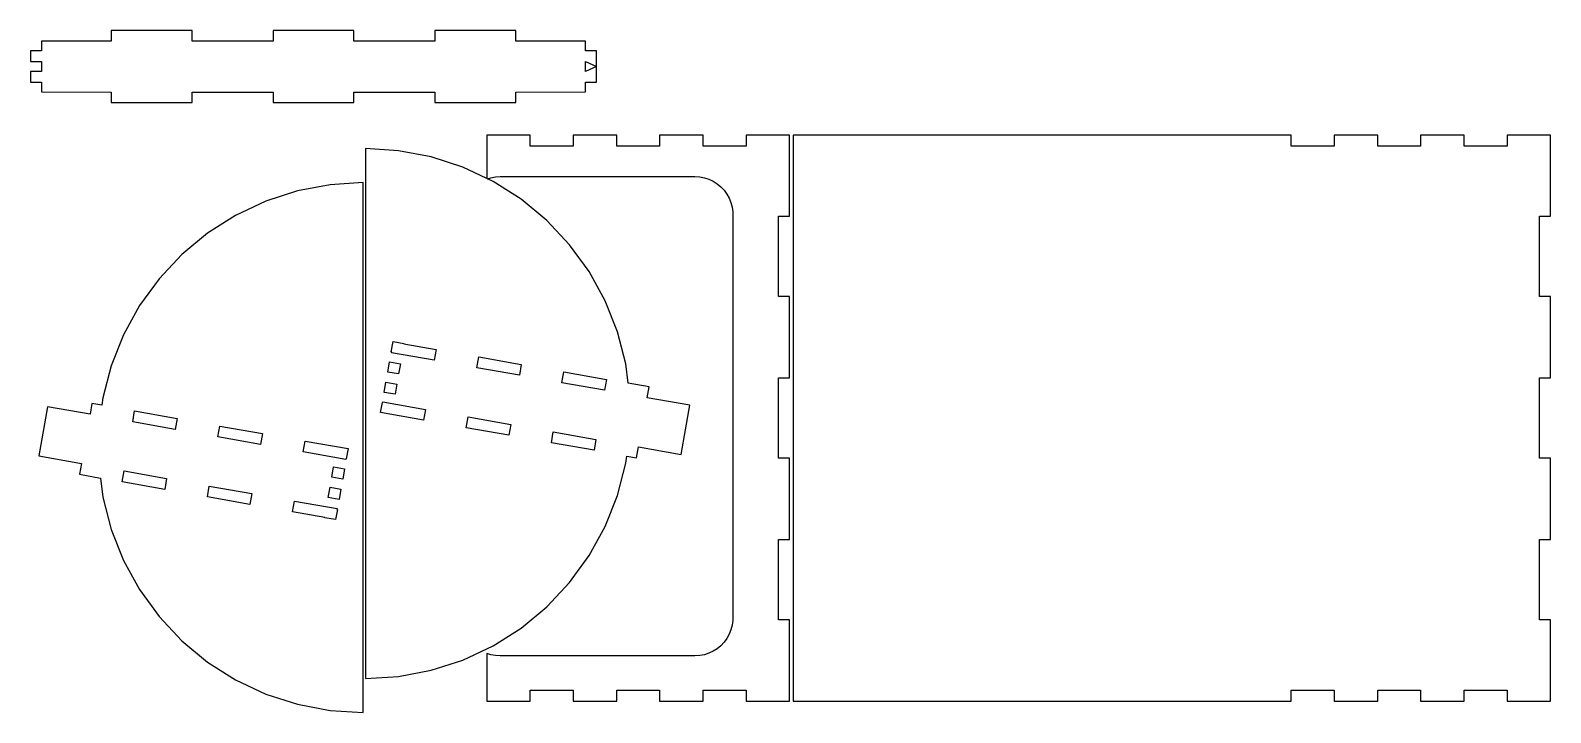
# Model space of a CAD drawing. Extents: x 1 to 451, y 117 to 319.
import ezdxf

# ---------------------------------------------------------------- set-up
doc = ezdxf.new("R2010")
doc.units = 0
doc.layers.get('0').update_dxf_attribs({"linetype": 'CONTINUOUS'})

msp = doc.modelspace()

# ---------------------------------------------------------------- linework, layer by layer
at = {"color": 7}
for points in [[(24.90546, 300.515639), (24.90546, 297.422258), (48.829183, 297.422258), (48.829183, 300.515611), (72.75333, 300.515611), (72.75333, 297.422258), (96.676546, 297.422258), (96.676546, 300.515611), (120.600806, 300.515611), (120.600806, 297.422258), (144.523993, 297.422258), (144.523993, 300.515611), (165.141597, 300.528593), (165.141597, 303.458822), (168.400276, 303.458822), (168.400276, 303.458822), (168.400276, 312.719041), (165.141597, 312.719041), (165.141597, 315.603606), (144.523993, 315.603634), (144.523993, 318.755605), (120.600806, 318.755605), (120.600806, 315.603634), (96.676546, 315.603634), (96.676546, 318.755605), (72.75333, 318.755605), (72.75333, 315.603634), (48.829183, 315.603634), (48.829183, 318.755605), (24.90546, 318.755605), (24.90546, 315.603634), (4.240274, 315.603634), (4.240274, 312.719069), (0.981596, 312.719069), (0.981596, 309.554116), (4.240274, 309.554116), (4.240274, 306.623746), (0.981596, 306.623746), (0.981596, 303.45885), (4.240274, 303.45885), (4.240274, 300.528621)], [(165.141597, 306.623746), (165.141597, 309.554088), (168.400276, 308.088931)], [(206.984244, 270.332577), (207.661888, 269.100578), (208.179653, 267.792845), (208.529411, 266.429644), (208.705744, 265.034444), (208.705744, 144.16159), (208.529411, 142.766176), (208.179653, 141.403831), (207.661888, 140.096097), (206.984244, 138.863565), (206.157587, 137.72575), (205.194702, 136.700363), (204.110968, 135.80383), (202.923434, 135.050229), (201.650809, 134.451405), (200.313104, 134.016737), (198.931541, 133.753164), (197.527824, 133.664843), (139.927821, 133.664843), (138.524087, 133.753164), (137.142542, 134.016737), (135.927821, 134.411405), (135.927821, 120.331511), (148.786489, 120.331511), (148.786489, 123.53151), (161.469155, 123.53151), (161.469155, 120.331511), (174.386488, 120.331511), (174.386488, 123.53151), (187.069154, 123.53151), (187.069154, 120.331511), (199.986488, 120.331511), (199.986488, 123.53151), (212.66916, 123.53151), (212.66916, 120.331511), (225.527825, 120.331511), (225.527825, 144.314019), (222.269174, 144.314019), (222.269174, 168.120417), (225.527825, 168.120417), (225.527825, 192.16159), (222.269174, 192.16159), (222.269174, 215.968096), (225.527825, 215.968096), (225.527825, 240.009377), (222.269174, 240.009377), (222.269174, 263.815244), (225.527825, 263.815244), (225.527825, 287.798178), (212.66916, 287.798178), (212.66916, 284.539511), (199.986488, 284.539511), (199.986488, 287.798178), (187.069154, 287.798178), (187.069154, 284.539511), (174.386488, 284.539511), (174.386488, 287.798178), (161.469155, 287.798178), (161.469155, 284.539511), (148.786489, 284.539511), (148.786489, 287.798178), (135.927821, 287.798178), (135.927821, 274.956576), (128.9179, 278.255776), (119.554168, 281.297912), (109.883022, 283.142178), (100.056888, 283.760845), (100.056888, 126.960888), (109.883022, 127.579085), (119.554168, 129.423957), (128.9179, 132.466445), (137.82638, 136.658444), (146.139233, 141.933965), (153.725366, 148.209698), (160.465208, 155.386872), (166.252195, 163.352098), (170.99534, 171.979831), (174.619768, 181.133963), (177.068195, 190.670179), (177.339447, 192.81695), (180.287287, 192.297164), (180.853153, 195.506339), (193.458688, 193.283618), (196.023185, 207.827297), (183.417633, 210.050017), (183.9835, 213.259192), (177.782008, 214.401376), (177.068195, 220.05151), (174.619768, 229.588044), (170.99534, 238.742176), (166.252195, 247.369376), (160.465101, 255.335245), (153.725366, 262.511778), (146.139233, 268.788045), (137.82638, 274.063777), (136.143715, 274.855244), (137.142542, 275.179512), (138.524087, 275.442978), (139.927821, 275.531511), (197.527824, 275.531511), (198.931541, 275.442978), (200.313104, 275.179512), (201.650809, 274.745378), (202.923434, 274.14591), (204.110968, 273.392845), (205.194702, 272.495776), (206.157587, 271.470711)], [(373.853174, 123.53151), (386.535845, 123.53151), (386.535845, 120.331511), (399.453185, 120.331511), (399.453185, 123.53151), (412.135828, 123.53151), (412.135828, 120.331511), (425.053167, 120.331511), (425.053167, 123.53151), (437.735839, 123.53151), (437.735839, 120.331511), (450.594476, 120.331511), (450.594476, 144.314019), (447.335825, 144.314019), (447.335825, 168.120417), (450.594476, 168.120417), (450.594476, 192.16159), (447.335825, 192.16159), (447.335825, 215.968096), (450.594476, 215.968096), (450.594476, 240.009377), (447.335825, 240.009377), (447.335825, 263.815244), (450.594476, 263.815244), (450.594476, 287.798178), (437.735839, 287.798178), (437.735839, 284.539511), (425.053167, 284.539511), (425.053167, 287.798178), (412.135828, 287.798178), (412.135828, 284.539511), (399.453185, 284.539511), (399.453185, 287.798178), (386.535845, 287.798178), (386.535845, 284.539511), (373.853174, 284.539511), (373.853174, 287.798178), (226.594484, 287.798178), (226.594484, 120.331511), (373.853174, 120.331511)], [(79.932087, 271.239244), (70.568888, 268.197111), (61.660086, 264.004045), (53.347555, 258.729377), (45.761422, 252.45311), (39.021154, 245.276577), (33.234486, 237.310711), (28.491019, 228.683511), (24.866487, 219.529057), (22.418486, 209.992845), (22.146486, 207.845963), (19.199287, 208.365856), (18.632887, 205.156685), (6.028086, 207.379298), (3.462754, 192.835723), (16.068621, 190.613003), (15.503288, 187.403832), (21.704887, 186.261644), (22.418486, 180.61151), (24.866487, 171.075298), (28.491019, 161.921056), (33.234486, 153.293325), (39.021154, 145.328097), (45.761422, 138.15103), (53.347555, 131.875297), (61.660086, 126.599726), (70.568888, 122.407681), (79.932087, 119.36525), (89.603555, 117.520397), (99.429689, 116.902178), (99.429689, 273.702177), (89.603555, 273.08351)], [(120.955768, 224.372685), (120.389901, 221.163511), (107.784889, 223.386231), (107.829689, 223.641269), (107.724087, 223.65984), (108.253155, 226.661112), (111.462755, 226.095248), (111.454232, 226.047993)], [(106.665954, 217.657165), (107.195022, 220.658443), (110.404622, 220.092683), (109.875554, 217.091298)], [(146.16686, 219.927245), (145.600993, 216.71807), (132.995447, 218.940791), (133.561314, 222.149965)], [(158.772408, 217.704525), (171.377954, 215.481804), (170.812087, 212.272737), (158.206542, 214.49535)], [(105.607821, 211.654499), (106.136889, 214.655884), (109.34542, 214.090017), (108.816354, 211.088736)], [(105.219554, 208.842552), (117.825421, 206.619832), (117.260088, 203.410658), (104.548621, 205.651937), (105.078753, 208.653218), (105.183288, 208.634647)], [(196.593274, 211.060096)], [(31.805155, 206.143136), (44.409953, 203.920419), (43.844619, 200.711244), (31.238754, 202.933965)], [(129.865207, 201.187938), (130.431074, 204.397112), (143.036513, 202.174392), (142.470753, 198.965325)], [(69.055288, 196.265804), (56.44942, 198.488524), (57.01582, 201.697699), (69.621688, 199.474978)], [(167.681741, 194.519884), (155.076195, 196.742604), (155.642062, 199.951776), (168.247608, 197.729059)], [(94.265953, 191.820471), (81.661155, 194.043191), (82.226486, 197.252366), (94.936889, 195.011084), (94.407821, 192.009803), (94.303288, 192.02826)], [(2.893159, 189.602924)], [(93.878753, 189.008417), (93.349688, 186.007136), (90.140087, 186.573003), (90.670219, 189.574284)], [(28.674486, 188.390283), (41.280354, 186.167563), (40.713954, 182.958499), (28.108086, 185.181112)], [(65.924619, 178.513058), (53.319821, 180.735778), (53.885155, 183.944843), (66.491019, 181.72223)], [(92.82062, 183.005858), (92.291555, 180.00447), (89.081954, 180.570337), (89.611019, 183.571725)], [(78.530487, 176.290338), (79.096887, 179.49951), (91.701688, 177.27679), (91.656888, 177.021644), (91.762487, 177.003186), (91.232355, 174.001908), (88.023821, 174.567775), (88.032344, 174.615028)]]:
    msp.add_lwpolyline(points, close=True, dxfattribs=at)

doc.saveas('drawing.dxf')
